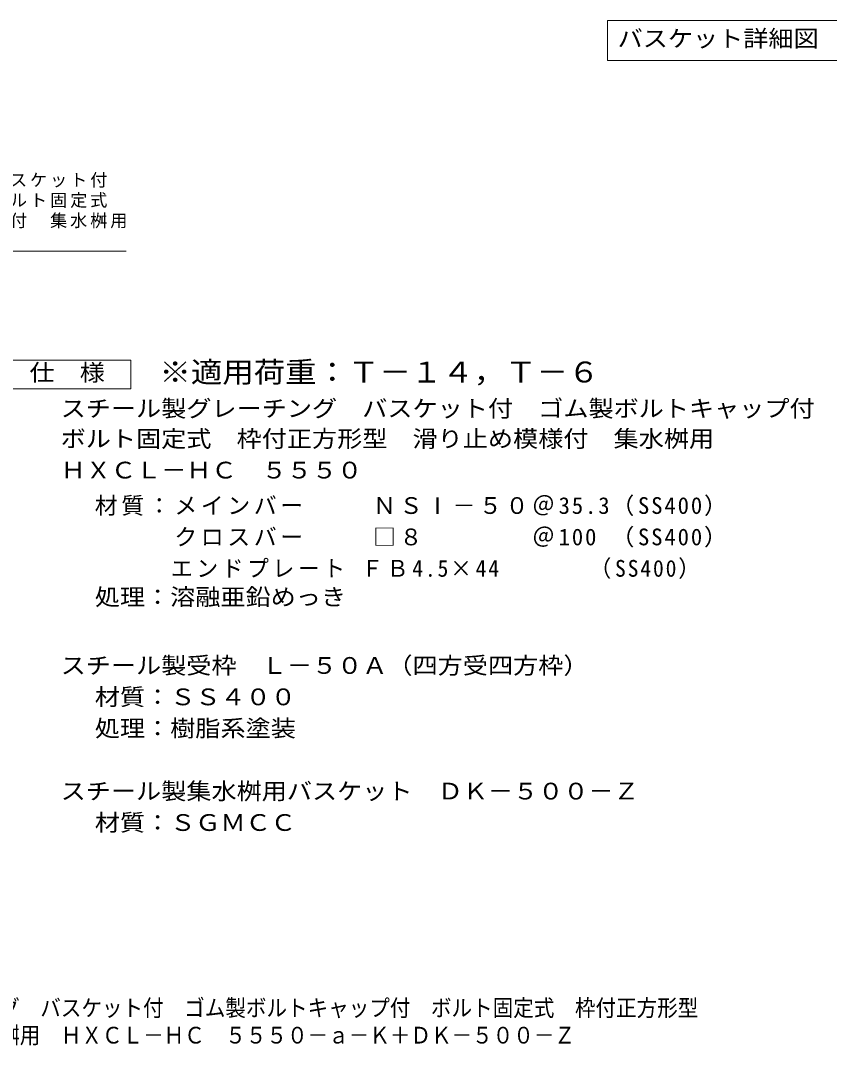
# Model space of a CAD drawing. Units: millimetres at full size, sheet at 1:5, with parts at other scales. Extents: x -1349 to 1343, y -985 to 942.
# Drawn here: x -56 to 652, y -985 to -88 of the extents above; entities that cross this region are included whole.
import ezdxf
from ezdxf.enums import TextEntityAlignment as Align

# ---------------------------------------------------------------- set-up
doc = ezdxf.new("R2010")
doc.units = ezdxf.units.MM
doc.header["$LTSCALE"] = 5
doc.layers.add('5-5', color=7, linetype='Continuous', lineweight=9)
doc.layers.add('D-5', color=7, linetype='Continuous', lineweight=9)
doc.layers.add('F-0_F-0ﾚｲﾔ', color=2, linetype='Continuous')
doc.layers.add('F-F_F-Fﾚｲﾔ', color=2, linetype='Continuous')
doc.styles.add('ＭＳ ゴシック', font='')
doc.styles.get('ＭＳ ゴシック').set_extended_font_data('MS Gothic')

msp = doc.modelspace()

# ---------------------------------------------------------------- linework, layer by layer
at = {"layer": '5-5'}
for p, q in [((457.496, -87.5), (457.496, -122.5)), ((457.496, -87.5), (787.496, -87.5)), ((457.496, -122.5), (787.496, -122.5))]:
    msp.add_line(p, q, dxfattribs=at)
at = {"layer": 'D-5'}
msp.add_line((-293.779, -289.498), (36.221, -289.498), dxfattribs=at)
at = {"layer": 'D-5', "color": 2}
msp.add_lwpolyline([(-72.219, -409.917), (-72.219, -384.917), (40.281, -384.917), (40.281, -409.917)], close=True, dxfattribs=at)

# ---------------------------------------------------------------- texts
at = {"layer": '5-5', "color": 2, "style": 'ＭＳ ゴシック', "width": 1.1}
msp.add_text('バスケット詳細図\u3000Ｓ＝１：５', height=14.66, dxfattribs=at).set_placement((466.246, -115), align=Align.BOTTOM_LEFT)
at = {"layer": 'D-5', "color": 3, "style": 'ＭＳ ゴシック', "width": 1.1}
msp.add_text('※適用荷重：Ｔ－１４，Ｔ－６', height=18.33, dxfattribs=at).set_placement((65.281, -409.917), align=Align.BOTTOM_LEFT)
at = {"layer": 'D-5', "color": 2, "style": 'ＭＳ ゴシック', "width": 1.1}
for s, p in [('仕\u3000様', (-48.469, -407.417)), ('スチール製グレーチング\u3000バスケット付\u3000ゴム製ボルトキャップ付', (-21.174, -438.877)), ('ボルト固定式\u3000枠付正方形型\u3000滑り止め模様付\u3000集水桝用', (-21.174, -465.349)), ('ＨＸＣＬ－ＨＣ\u3000５５５０', (-21.174, -492.849)), ('処理：溶融亜鉛めっき', (8.682, -603.878)), ('スチール製受枠\u3000Ｌ－５０Ａ（四方受四方枠）', (-21.174, -663.877)), ('材質：ＳＳ４００', (8.682, -691.377)), ('処理：樹脂系塗装', (8.682, -718.877)), ('スチール製集水桝用バスケット\u3000ＤＫ－５００－Ｚ', (-21.174, -773.877)), ('材質：ＳＧＭＣＣ', (8.682, -801.377))]:
    msp.add_text(s, height=14.66, dxfattribs=at).set_placement(p, align=Align.BOTTOM_LEFT)
at = {"layer": 'D-5', "char_height": 11, "attachment_point": 7, "style": 'ＭＳ ゴシック'}
for s, insert in [('\\T1.17;スチール製グレーチング\u3000バスケット付', (-293.779, -233.841)), ('\\T1.17;ゴム製ボルトキャップ付\u3000ボルト固定式', (-293.779, -251.63)), ('\\T1.17;枠付正方形型\u3000滑り止め模様付\u3000集水桝用', (-293.779, -269.419))]:
    msp.add_mtext(s, dxfattribs=dict(at, insert=insert))
at = {"layer": 'D-5', "color": 2, "char_height": 14.66, "attachment_point": 7, "style": 'ＭＳ ゴシック'}
for s, insert in [('\\T1.16;材質：メインバー\u3000\u3000\\~ＮＳⅠ－５０＠35.3（SS400）', (8.682, -521.378)), ('\\T1.16;\u3000\u3000\u3000クロスバー\u3000\u3000\\~□８\u3000\u3000\u3000\u3000＠100\\~（SS400）', (8.682, -548.878)), ('\\T1.17;\\W0.95;\u3000\u3000\u3000エンドプレート\\~ＦＢ4.5×44\\~\\~\\~\\~\\~\u3000（SS400）', (8.682, -576.378))]:
    msp.add_mtext(s, dxfattribs=dict(at, insert=insert))
at = {"layer": 'F-0_F-0ﾚｲﾔ', "style": 'ＭＳ ゴシック', "width": 0.9}
msp.add_text('滑り止め模様付\u3000集水桝用\u3000ＨＸＣＬ－ＨＣ\u3000５５５０－ａ－Ｋ＋ＤＫ－５００－Ｚ', height=14.66, dxfattribs=at).set_placement((-254.973, -987.548), align=Align.BOTTOM_LEFT)
at = {"layer": 'F-F_F-Fﾚｲﾔ', "style": 'ＭＳ ゴシック', "width": 0.9}
msp.add_text('スチール製グレーチング\u3000バスケット付\u3000ゴム製ボルトキャップ付\u3000ボルト固定式\u3000枠付正方形型', height=14.66, dxfattribs=at).set_placement((-254.973, -963.652), align=Align.BOTTOM_LEFT)

doc.saveas('drawing.dxf')
